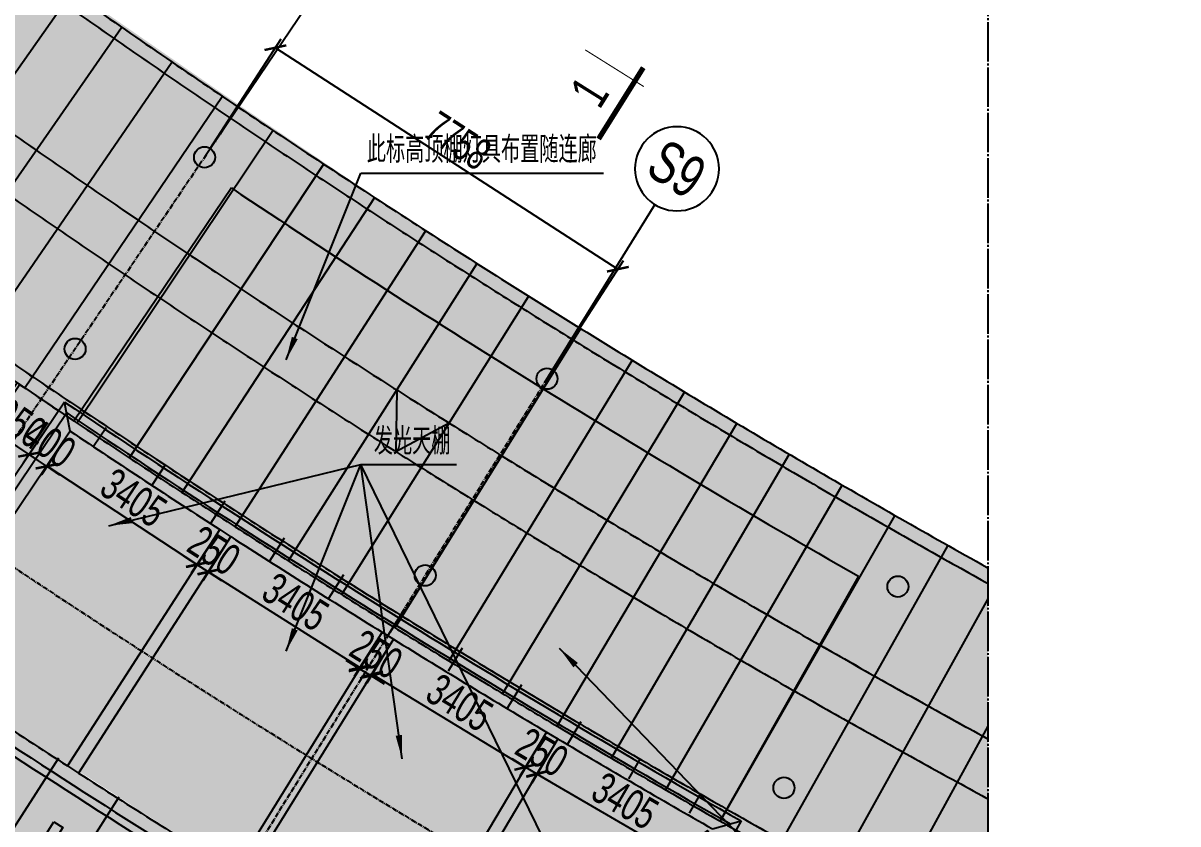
# Model space of a CAD drawing. Extents: x -8792 to 174344, y -43961 to 62816.
# Drawn here: x 19934 to 41900, y 32190 to 47425 of the extents above; entities that cross this region are included whole.
import ezdxf
from ezdxf.enums import TextEntityAlignment as Align
from ezdxf.xclip import XClip

# ---------------------------------------------------------------- set-up
doc = ezdxf.new("R2010")
doc.units = 0
doc.header["$LTSCALE"] = 50
doc.header["$XCLIPFRAME"] = 0
for name, pattern in [('CENTER2', [28.575, 19.05, -3.175, 3.175, -3.175]), ('DOT2', [0.125, 0, -0.125]), ('JIS_08_15', [17.25, 15, -0.75, 0.75, -0.75])]:
    doc.linetypes.add(name, pattern=pattern)
for name, color, linetype in [('#分隔线', 1, 'JIS_08_15'), ('#幕墙线-平面', 7, 'Continuous'), ('#文字', 2, 'Continuous'), ('#标注', 1, 'Continuous'), ('#轴线', 1, 'CENTER2'), ('A-FLOR-OTLN', 4, 'DOT2'), ('COLUMN', 9, 'Continuous'), ('DIM', 173, 'Continuous'), ('DIM_LEAD', 3, 'Continuous'), ('PUB_TEXT', 7, 'Continuous'), ('吊顶', 7, 'Continuous'), ('建-填充', 9, 'Continuous')]:
    doc.layers.add(name, color=color, linetype=linetype)
doc.styles.add('#文字', font='jrs.shx', dxfattribs={"width": 0.7, "bigfont": 'jhz.shx'})
doc.styles.add('_TCH_DIM', font='SIMPLEX', dxfattribs={"bigfont": 'GBCBIG'})
doc.styles.add('JHZX', font='jrs.shx', dxfattribs={"width": 0.6, "bigfont": 'jhz.shx'})
doc.dimstyles.new('JZBZ-200', dxfattribs={"dimscale": 200, "dimtxt": 3, "dimasz": 1.5, "dimexe": 1, "dimexo": 1, "dimgap": 0.5, "dimtad": 1, "dimdec": 0, "dimdsep": 46, "dimtxsty": '#文字', "dimblk1": 'ARCHTICK', "dimblk2": 'ARCHTICK', "dimsah": 1, "dimcen": 0, "dimclrd": 1, "dimclre": 1, "dimclrt": 2, "dimadec": 3, "dimazin": 2, "dimtfac": 1, "dimtdec": 0, "dimtix": 1, "dimtmove": 0, "dimatfit": 3, "dimfxl": 0, "dimlwd": -1, "dimlwe": -1, "dimarcsym": 0})

# ---------------------------------------------------------------- blocks, each defined once
blk = doc.blocks.new('_YZHK')
blk.add_circle((0, 0), 0.5)
blk = doc.blocks.new('A$Cbd8d7c8c')
at = {"layer": 'A-FLOR-OTLN', "color": 8}
blk.add_lwpolyline([(-22721, -15690), (-43719, -33393, 0.413756), (-43992, -36561, 0.189672), (122158, -126683, 0.414786), (124666, -124719), (133885, -48362, 0.379931), (116453, -23208, 0.236452)], format="xyb", dxfattribs=at)
blk.add_arc((153596, 129495), 212500, 233.99013, 242.47271, dxfattribs=at)
at = {"layer": 'DIM_LEAD'}
for p, q in [((45177, -37208), (46599, -33656)), ((45177, -37208), (46599, -33656)), ((45177, -37208), (46599, -33656)), ((45177, -37208), (46599, -33656)), ((45177, -37208), (46599, -33656)), ((45177, -37208), (46599, -33656)), ((45177, -37208), (46599, -33656)), ((45177, -37208), (46599, -33656)), ((46599, -33656), (51216, -33656)), ((41804, -40361), (46599, -39198)), ((41804, -40361), (46599, -39198)), ((41804, -40361), (46599, -39198)), ((41804, -40361), (46599, -39198)), ((45177, -42750), (46599, -39198)), ((50271, -46721), (46599, -39198)), ((50271, -46721), (46599, -39198)), ((47385, -44794), (46599, -39198)), ((46599, -39198), (48423, -39198)), ((50375, -42690), (56253, -48796))]:
    blk.add_line(p, q, dxfattribs=at)
for points in [[(45177, -37208, 0, 120, 0), (45344, -36790, 0, 0, 0)], [(45177, -37208, 0, 120, 0), (45344, -36790, 0, 0, 0)], [(45177, -37208, 0, 120, 0), (45344, -36790, 0, 0, 0)], [(45177, -37208, 0, 120, 0), (45344, -36790, 0, 0, 0)], [(45177, -37208, 0, 120, 0), (45344, -36790, 0, 0, 0)], [(45177, -37208, 0, 120, 0), (45344, -36790, 0, 0, 0)], [(45177, -37208, 0, 120, 0), (45344, -36790, 0, 0, 0)], [(45177, -37208, 0, 120, 0), (45344, -36790, 0, 0, 0)], [(41804, -40361, 0, 120, 0), (42241, -40255, 0, 0, 0)], [(41804, -40361, 0, 120, 0), (42241, -40255, 0, 0, 0)], [(41804, -40361, 0, 120, 0), (42241, -40255, 0, 0, 0)], [(41804, -40361, 0, 120, 0), (42241, -40255, 0, 0, 0)], [(45177, -42750, 0, 120, 0), (45344, -42332, 0, 0, 0)], [(50375, -42690, 0, 120, 0), (50687, -43014, 0, 0, 0)], [(47385, -44794, 0, 120, 0), (47322, -44349, 0, 0, 0)]]:
    blk.add_lwpolyline(points, format="xyseb", dxfattribs=at)
at = {"layer": '吊顶'}
for p, q in [((44138, -33936), (41144, -38370)), ((40965, -38009), (37523, -43106)), ((41006, -38217), (37732, -43065)), ((41073, -38563), (38079, -42997)), ((43919, -40434), (41020, -44931)), ((44129, -40569), (41230, -45066)), ((56066, -41322), (53431, -45979)), ((47008, -42388), (44191, -46937)), ((47220, -42520), (44403, -47068)), ((50131, -44286), (47397, -48885)), ((50346, -44414), (47612, -49013)), ((41020, -44931), (41230, -45066)), ((53833, -45978), (50804, -51330))]:
    blk.add_line(p, q, dxfattribs=at)
at = {"layer": '吊顶', "const_width": 3}
blk.add_lwpolyline([(36525, -42886, 0.056654), (31390, -41079), (30859, -40958, -0.112536), (21289, -36344, -0.028917), (3039, -19971, 0.413532), (-634, -19953), (-31398, -50353, 0.414781), (-31416, -54033, 0.170492), (123964, -129415, 0.412564), (126841, -127143), (136318, -48656, 1.269195), (87077, -54393)], format="xyb", dxfattribs=at)
at = {"layer": '吊顶', "color": 8}
blk.add_arc((153596, 129495), 202050, 218.43889, 236.1819, dxfattribs=at)
at = {"layer": '吊顶'}
for radius, start, end in [(196700, 236.18769, 240.27516), (201850, 236.08276, 240.38008), (202000, 236.12523, 240.33762), (202250, 236.19587, 237.16054), (202250, 237.23136, 238.19603), (202250, 238.26683, 239.2315), (207600, 236.19002, 237.16144), (208000, 236.07941, 240.38344), (207850, 236.12084, 240.34201), (202250, 239.30232, 240.26699), (207600, 237.23043, 238.19692)]:
    blk.add_arc((153596, 129495), radius, start, end, dxfattribs=at)
at = {"layer": 'COLUMN', "xscale": 400, "yscale": 400, "zscale": 400}
for p in [(43627, -33352), (41165, -36998), (50141, -37566), (47825, -41306), (56816, -41519), (54649, -45348)]:
    blk.add_blockref('_YZHK', p, dxfattribs=at)
at = {"layer": 'PUB_TEXT', "color": 4, "style": '_TCH_DIM'}
for s, height, p in [('此标高顶棚灯具布置随连廊', 506.38, (46714, -33459)), ('发光天棚', 506.4, (46847, -39007))]:
    blk.add_text(s, height=height, dxfattribs=at).set_placement(p)
blk = doc.blocks.new('*U7')
at = {"linetype": 'ByBlock'}
blk.add_line((0, -20), (0, 0), dxfattribs=at)
blk.add_circle((0, -24), 4, dxfattribs=at)
at = {"color": 2, "linetype": 'ByBlock', "style": 'JHZX', "width": 0.75}
blk.add_attdef('AXES', text='', height=4, dxfattribs=at).set_placement((0, -24), align=Align.MIDDLE_CENTER)
blk = doc.blocks.new('_ARCHTICK')
at = {"color": 0, "linetype": 'ByBlock', "const_width": 0.15}
blk.add_lwpolyline([(-0.5, -0.5), (0.5, 0.5)], dxfattribs=at)
blk = doc.blocks.new('*D32')
at = {"layer": '#标注', "color": 1, "transparency": 16777216}
for p, q in [((23494, 45041), (24842, 47125)), ((24733, 46957), (31247, 42743)), ((30007, 40827), (31356, 42911))]:
    blk.add_line(p, q, dxfattribs=at)
at = {"layer": 'Defpoints', "color": 0, "transparency": 16777216}
for p in [(23385, 44873), (31247, 42743), (29899, 40659)]:
    blk.add_point(p, dxfattribs=at)
at = {"layer": '#标注', "color": 1, "transparency": 16777216, "xscale": 300, "yscale": 300, "zscale": 300}
for p, rotation in [((24733, 46957), 147.1003350215469), ((31247, 42743), 327.1003350215469)]:
    blk.add_blockref('_ARCHTICK', p, dxfattribs=dict(at, rotation=rotation))
at = {"layer": '#标注', "color": 2, "transparency": 16777216, "insert": (28207, 45186), "char_height": 600, "attachment_point": 5, "rotation": 327.1003, "style": '#文字'}
blk.add_mtext('7758', dxfattribs=at)
blk = doc.blocks.new('*U34')
for points, const_width in [([(120.44, 3.31), (112.44, 3.31)], 0.5), ([(118.94, 4.31), (118.94, -2.27)], 0.1), ([(-8, 0), (0, 0)], 0.5), ([(-6.5, 1), (-6.5, -5.5)], 0.1)]:
    blk.add_lwpolyline(points, dxfattribs=dict(const_width=const_width))
at = {"style": 'JHZX', "width": 0.75}
for p in [(125.61, 0.31), (14.84, -3)]:
    blk.add_attdef('NO.', text='', height=3.5, dxfattribs=at).set_placement(p, align=Align.MIDDLE_CENTER)
blk = doc.blocks.new('*U55')
for points, const_width in [([(102.92, 1.1), (102.92, -5.48)], 0.1), ([(-8, 0), (0, 0)], 0.5), ([(-6.5, 1), (-6.5, -5.5)], 0.1), ([(104.42, 0.1), (96.42, 0.1)], 0.5)]:
    blk.add_lwpolyline(points, dxfattribs=dict(const_width=const_width))
at = {"style": 'JHZX', "width": 0.75}
for p in [(109.59, -2.9), (14.84, -3)]:
    blk.add_attdef('NO.', text='', height=3.5, dxfattribs=at).set_placement(p, align=Align.MIDDLE_CENTER)
blk = doc.blocks.new('A$C80b62fe7')
at = {"layer": '#幕墙线-平面'}
for points in [[(-78822, 63164, 0.005574), (-75982, 59854, 0.004935), (-73407, 56977, 0.059294), (-38419, 26758, 0.058599), (2176, 5784, 0.058599)], [(-80806, 61500, 0.005574), (-77929, 58146, 0.004935), (-75320, 55231, 0.059294), (-39869, 24612, 0.058599), (1264, 3360, 0.058599)], [(-81572, 60857, 0.005574), (-78681, 57487, 0.004935), (-76058, 54557, 0.059294), (-40428, 23783, 0.058599), (912, 2424, 0.058599)], [(-83557, 59193, 0.005574), (-80628, 55778, 0.004935), (-77971, 52810, 0.059294), (-41878, 21637, 0.058599), (0, 0, 0.058599)], [(-83756, 59026, 0.005574), (-80823, 55607, 0.004935), (-78163, 52635, 0.059294), (-42023, 21421, 0.058599), (-92, -243, 0.058599)]]:
    blk.add_lwpolyline(points, format="xyb", dxfattribs=at)
blk.add_arc((71052, 188867), 195350, 213.4267, 249.3814, dxfattribs=at)
blk = doc.blocks.new('A$C8c38d97e')
at = {"layer": '建-填充', "ltscale": 10}
h = blk.add_hatch(color=8, dxfattribs=at)
h.dxf.hatch_style = 1
edge = h.paths.add_edge_path()
edge.add_line((-113115, -163358), (-113395, -163773))
edge.add_arc((-1947, 1333), 199200, 235.98045, 236.32073)
edge.add_line((-112412, -164432), (-112135, -164016))
edge.add_arc((-1947, 1333), 198700, 235.98045, 236.32073, ccw=False)
edge = h.paths.add_edge_path()
edge.add_arc((-1947, 1333), 198200, 235.98045, 236.32073, ccw=False)
edge.add_line((-112835, -162944), (-113115, -163358))
edge.add_arc((-1947, 1333), 198700, 235.98045, 236.32073)
edge.add_line((-112135, -164016), (-111858, -163600))
at = {"layer": '#幕墙线-平面', "color": 4, "ltscale": 10}
for points in [[(-149873, -125692, 0.005574), (-147034, -129002, 0.004935), (-144458, -131880, 0.059294), (-109471, -162099, 0.058599), (-68876, -183073, 0.058599)], [(-151858, -127357, 0.005574), (-148981, -130711, 0.004935), (-146371, -133626, 0.059294), (-110920, -164245, 0.058599), (-69788, -185497, 0.058599)], [(-152624, -127999, 0.005574), (-149732, -131370, 0.004935), (-147110, -134300, 0.059294), (-111480, -165074, 0.058599), (-70140, -186433, 0.058599)], [(-154608, -129664, 0.005574), (-151679, -133078, 0.004935), (-149022, -136047, 0.059294), (-112929, -167220, 0.058599), (-71052, -188857, 0.058599)]]:
    blk.add_lwpolyline(points, format="xyb", dxfattribs=at)
for points in [[(-122787, -160458), (-118715, -155137)], [(-121831, -161185), (-117792, -155839)], [(-120872, -161905), (-116864, -156536)], [(-119908, -162620), (-115932, -157227)], [(-118940, -163329), (-114996, -157913)], [(-117968, -164033), (-114056, -158593)], [(-116992, -164731), (-113112, -159268)], [(-116011, -165423), (-112164, -159937)], [(-115027, -166109), (-111213, -160600)], [(-114038, -166789), (-110257, -161258)], [(-113046, -167463), (-109297, -161910)], [(-112049, -168132), (-108333, -162556)], [(-111048, -168794), (-107366, -163197)], [(-110044, -169451), (-106395, -163831)], [(-109035, -170101), (-105420, -164460)], [(-108023, -170746), (-104441, -165083)], [(-107007, -171384), (-103459, -165701)], [(-105987, -172017), (-102473, -166312)], [(-104964, -172643), (-101483, -166918)], [(-103937, -173263), (-100490, -167518)], [(-102906, -173878), (-99494, -168112)]]:
    blk.add_lwpolyline(points, dxfattribs=at)
at = {"layer": 'DIM', "color": 4, "ltscale": 10}
blk.add_lwpolyline([(-112831, -162938), (-112898, -164103), (-111858, -163600)], dxfattribs=at)
blk.add_blockref('A$C80b62fe7', (-71052, -188857), dxfattribs=at)
blk = doc.blocks.new('YREYTRTJHGJHGJ')
at = {"layer": '#标注', "ltscale": 300}
blk.add_blockref('A$C8c38d97e', (917729.6, 422226.7), dxfattribs=at)
blk = doc.blocks.new('XINFG')
at = {"layer": '建-填充', "ltscale": 10}
h = blk.add_hatch(dxfattribs=at)
h.set_pattern_fill('纤维材料', color=8, scale=50)
h.set_pattern_definition([(0, (4341.77, -22588.14), (93.75, 93.75), [93.75, -93.75]), (90, (4435.52, -22588.14), (-93.75, 93.75), [93.75, -93.75])])
h.paths.add_polyline_path([(16609, -16218), (19572, -17895), (16916, -22588), (13891, -20790)])
h.paths.add_polyline_path([(13499, -14298), (16394, -16091), (13657, -20688), (10682, -18846)])
h.paths.add_polyline_path([(7300, -16708), (10181, -12238), (7336, -10368), (4342, -14801)])
edge = h.paths.add_edge_path()
edge.add_line((10391, -12374), (13270, -14192))
edge.add_line((13270, -14192), (10453, -18741))
edge.add_line((10453, -18741), (7510, -16844))
edge.add_line((7510, -16844), (10395, -12376))
at = {"ltscale": 10}
for p, q in [((7336, -10368), (7228, -9813)), ((10181, -12238), (10391, -12374)), ((4342, -14801), (3786, -14910)), ((10666, -18873), (10453, -18741))]:
    blk.add_line(p, q, dxfattribs=at)
for points in [[(6329, -9447), (676, -17817)], [(6378, -9481), (726, -17851)], [(13270, -14192), (13483, -14324)], [(3786, -14910), (2998, -14378)], [(16394, -16091), (16609, -16218)], [(4718, -16307), (4885, -16417), (3389, -18666), (3231, -18561), (4718, -16307)], [(5869, -17058), (6037, -17166), (4571, -19435), (4411, -19331), (5869, -17059)], [(19551, -17932), (20096, -17782)], [(7025, -17802), (7194, -17909), (5743, -20187), (5582, -20084), (7025, -17802)], [(15797, -27184), (20772, -18394)], [(15850, -27214), (20824, -18424)], [(8186, -18537), (8355, -18643), (6919, -20930), (6758, -20829), (8186, -18537)], [(11711, -20676), (11883, -20776), (10516, -23106), (10352, -23009), (11710, -20676)], [(13874, -20817), (13660, -20689)], [(12884, -21386), (13056, -21487), (11689, -23816), (11525, -23720), (12884, -21386)], [(14061, -22089), (14234, -22190), (12867, -24519), (12703, -24422), (14061, -22089)], [(16916, -22588), (17067, -23134)], [(15246, -22780), (15419, -22881), (14051, -25210), (13887, -25114), (15246, -22780)], [(17067, -23134), (17893, -23602)]]:
    blk.add_lwpolyline(points, dxfattribs=at)
for centre in [(4413, -16945), (5572, -17701), (3693, -18027), (6733, -18446), (4866, -18792), (7898, -19183), (6034, -19542), (7206, -20284), (11442, -21330), (12615, -22041), (10783, -22451), (13793, -22743), (11956, -23161), (14977, -23434), (13134, -23864), (14319, -24555)]:
    blk.add_circle(centre, 75, dxfattribs=at)
at = {"layer": '吊顶', "ltscale": 10}
for p, q in [((8017, -10302), (7779, -10659)), ((9147, -11002), (8892, -11390)), ((10276, -11701), (10004, -12121)), ((11404, -12400), (11125, -12837)), ((12533, -13099), (12251, -13548)), ((13660, -13796), (13374, -14257)), ((14790, -14496), (14524, -14933)), ((3454, -14686), (1132, -18126)), ((4818, -15108), (2291, -18903)), ((15919, -15195), (15655, -15633)), ((5966, -15848), (3456, -19673)), ((17047, -15894), (16794, -16323)), ((7114, -16588), (4625, -20435)), ((18177, -16593), (17952, -16979)), ((8262, -17328), (5800, -21189)), ((19306, -17293), (19110, -17634)), ((9410, -18068), (6980, -21936)), ((10559, -18806), (8164, -22675)), ((11737, -19499), (9353, -23406)), ((12899, -20218), (10547, -24129)), ((14081, -20903), (11746, -24845)), ((15255, -21601), (12950, -25552)), ((16429, -22299), (14158, -26252)), ((17415, -23331), (15371, -26943))]:
    blk.add_line(p, q, dxfattribs=at)
blk = doc.blocks.new('*D265')
at = {"layer": '#标注', "color": 1, "ltscale": 10, "transparency": 16777216}
for p, q in [((23780, 37486), (23355, 36814)), ((23462, 36983), (26340, 35164)), ((26658, 35667), (26234, 34995))]:
    blk.add_line(p, q, dxfattribs=at)
at = {"layer": 'Defpoints', "color": 0, "ltscale": 10, "transparency": 16777216}
for p in [(23886, 37655), (26765, 35836), (26340, 35164)]:
    blk.add_point(p, dxfattribs=at)
at = {"layer": '#标注', "color": 1, "ltscale": 10, "transparency": 16777216, "xscale": 300, "yscale": 300, "zscale": 300}
for p, rotation in [((23462, 36983), 147.7136939169304), ((26340, 35164), 327.7136939169304)]:
    blk.add_blockref('_ARCHTICK', p, dxfattribs=dict(at, rotation=rotation))
at = {"layer": '#标注', "color": 2, "ltscale": 10, "transparency": 16777216, "insert": (25115, 36412), "char_height": 600, "attachment_point": 5, "rotation": 327.7137, "style": '#文字'}
blk.add_mtext('3405', dxfattribs=at)
blk = doc.blocks.new('*D266')
at = {"layer": '#标注', "color": 1, "ltscale": 10, "transparency": 16777216}
for p, q in [((26874, 35534), (26469, 34866)), ((26573, 35037), (29484, 33271)), ((29785, 33767), (29380, 33100))]:
    blk.add_line(p, q, dxfattribs=at)
at = {"layer": 'Defpoints', "color": 0, "ltscale": 10, "transparency": 16777216}
for p in [(26978, 35705), (29889, 33938), (29484, 33271)]:
    blk.add_point(p, dxfattribs=at)
at = {"layer": '#标注', "color": 1, "ltscale": 10, "transparency": 16777216, "xscale": 300, "yscale": 300, "zscale": 300}
for p, rotation in [((26573, 35037), 148.7485179517672), ((29484, 33271), 328.7485179517672)]:
    blk.add_blockref('_ARCHTICK', p, dxfattribs=dict(at, rotation=rotation))
at = {"layer": '#标注', "color": 2, "ltscale": 10, "transparency": 16777216, "insert": (28236, 34496), "char_height": 600, "attachment_point": 5, "rotation": 328.7485, "style": '#文字'}
blk.add_mtext('3405', dxfattribs=at)
blk = doc.blocks.new('*D267')
at = {"layer": '#标注', "color": 1, "ltscale": 10, "transparency": 16777216}
for p, q in [((26660, 35666), (26230, 34973)), ((26872, 35535), (26443, 34841)), ((26335, 35143), (26080, 35300)), ((26335, 35143), (26548, 35011)), ((26548, 35011), (26803, 34853))]:
    blk.add_line(p, q, dxfattribs=at)
at = {"layer": 'Defpoints', "color": 0, "ltscale": 10, "transparency": 16777216}
for p in [(26765, 35836), (26978, 35705), (26548, 35011)]:
    blk.add_point(p, dxfattribs=at)
at = {"layer": '#标注', "color": 1, "ltscale": 10, "transparency": 16777216, "xscale": 300, "yscale": 300, "zscale": 300}
for p, rotation in [((26335, 35143), 328.2314309024802), ((26548, 35011), 148.2314309024802)]:
    blk.add_blockref('_ARCHTICK', p, dxfattribs=dict(at, rotation=rotation))
at = {"layer": '#标注', "color": 2, "ltscale": 10, "transparency": 16777216, "insert": (26652, 35417), "char_height": 600, "attachment_point": 5, "rotation": 328.2314, "style": '#文字'}
blk.add_mtext('250', dxfattribs=at)
blk = doc.blocks.new('*D268')
at = {"layer": '#标注', "color": 1, "ltscale": 10, "transparency": 16777216}
for p, q in [((29786, 33766), (29391, 33101)), ((30001, 33638), (29606, 32973)), ((29493, 33273), (29235, 33426)), ((29493, 33273), (29708, 33145)), ((29708, 33145), (29966, 32992))]:
    blk.add_line(p, q, dxfattribs=at)
at = {"layer": 'Defpoints', "color": 0, "ltscale": 10, "transparency": 16777216}
for p in [(29889, 33938), (30104, 33810), (29708, 33145)]:
    blk.add_point(p, dxfattribs=at)
at = {"layer": '#标注', "color": 1, "ltscale": 10, "transparency": 16777216, "xscale": 300, "yscale": 300, "zscale": 300}
for p, rotation in [((29493, 33273), 329.2669123715183), ((29708, 33145), 149.2669123715183)]:
    blk.add_blockref('_ARCHTICK', p, dxfattribs=dict(at, rotation=rotation))
at = {"layer": '#标注', "color": 2, "ltscale": 10, "transparency": 16777216, "insert": (29805, 33553), "char_height": 600, "attachment_point": 5, "rotation": 329.2669, "style": '#文字'}
blk.add_mtext('250', dxfattribs=at)
blk = doc.blocks.new('*D269')
at = {"layer": '#标注', "color": 1, "ltscale": 10, "transparency": 16777216}
for p, q in [((30003, 33638), (29612, 32966)), ((29713, 33139), (32655, 31426)), ((32945, 31924), (32555, 31253))]:
    blk.add_line(p, q, dxfattribs=at)
at = {"layer": 'Defpoints', "color": 0, "ltscale": 10, "transparency": 16777216}
for p in [(30104, 33810), (33046, 32097), (32655, 31426)]:
    blk.add_point(p, dxfattribs=at)
at = {"layer": '#标注', "color": 1, "ltscale": 10, "transparency": 16777216, "xscale": 300, "yscale": 300, "zscale": 300}
for p, rotation in [((29713, 33139), 149.785306789269), ((32655, 31426), 329.785306789269)]:
    blk.add_blockref('_ARCHTICK', p, dxfattribs=dict(at, rotation=rotation))
at = {"layer": '#标注', "color": 2, "ltscale": 10, "transparency": 16777216, "insert": (31385, 32628), "char_height": 600, "attachment_point": 5, "rotation": 329.7853, "style": '#文字'}
blk.add_mtext('3405', dxfattribs=at)
blk = doc.blocks.new('*D270')
at = {"layer": '#标注', "color": 1, "ltscale": 10, "transparency": 16777216}
for p, q in [((23568, 37623), (23137, 36954)), ((23778, 37487), (23347, 36819)), ((23246, 37122), (22993, 37285)), ((23456, 36987), (23246, 37122)), ((23456, 36987), (23708, 36824))]:
    blk.add_line(p, q, dxfattribs=at)
at = {"layer": 'Defpoints', "color": 0, "ltscale": 10, "transparency": 16777216}
for p in [(23676, 37791), (23886, 37655), (23246, 37122)]:
    blk.add_point(p, dxfattribs=at)
at = {"layer": '#标注', "color": 1, "ltscale": 10, "transparency": 16777216, "xscale": 300, "yscale": 300, "zscale": 300}
for p, rotation in [((23246, 37122), 327.1959494420945), ((23456, 36987), 147.1959494420945)]:
    blk.add_blockref('_ARCHTICK', p, dxfattribs=dict(at, rotation=rotation))
at = {"layer": '#标注', "color": 2, "ltscale": 10, "transparency": 16777216, "insert": (23567, 37391), "char_height": 600, "attachment_point": 5, "rotation": 327.1959, "style": '#文字'}
blk.add_mtext('250', dxfattribs=at)
blk = doc.blocks.new('*D271')
at = {"layer": '#标注', "color": 1, "ltscale": 10, "transparency": 16777216}
for p, q in [((20721, 39494), (20284, 38829)), ((23239, 37125), (20393, 38996)), ((23566, 37623), (23129, 36958))]:
    blk.add_line(p, q, dxfattribs=at)
at = {"layer": 'Defpoints', "color": 0, "ltscale": 10, "transparency": 16777216}
for p in [(20831, 39661), (20393, 38996), (23676, 37791)]:
    blk.add_point(p, dxfattribs=at)
at = {"layer": '#标注', "color": 1, "ltscale": 10, "transparency": 16777216, "xscale": 300, "yscale": 300, "zscale": 300}
for p, rotation in [((20393, 38996), 146.6775529014322), ((23239, 37125), 326.6775529014323)]:
    blk.add_blockref('_ARCHTICK', p, dxfattribs=dict(at, rotation=rotation))
at = {"layer": '#标注', "color": 2, "ltscale": 10, "transparency": 16777216, "insert": (22036, 38395), "char_height": 600, "attachment_point": 5, "rotation": 326.6776, "style": '#文字'}
blk.add_mtext('3405', dxfattribs=at)
blk = doc.blocks.new('*D272')
at = {"layer": '#标注', "color": 1, "ltscale": 10, "transparency": 16777216}
for p, q in [((20387, 39719), (19936, 39051)), ((20048, 39217), (19800, 39385)), ((20719, 39495), (20268, 38827)), ((20380, 38993), (20048, 39217)), ((20380, 38993), (20628, 38825))]:
    blk.add_line(p, q, dxfattribs=at)
at = {"layer": 'Defpoints', "color": 0, "ltscale": 10, "transparency": 16777216}
for p in [(20499, 39885), (20831, 39661), (20048, 39217)]:
    blk.add_point(p, dxfattribs=at)
at = {"layer": '#标注', "color": 1, "ltscale": 10, "transparency": 16777216, "xscale": 300, "yscale": 300, "zscale": 300}
for p, rotation in [((20048, 39217), 325.9692216820947), ((20380, 38993), 145.9692216820946)]:
    blk.add_blockref('_ARCHTICK', p, dxfattribs=dict(at, rotation=rotation))
at = {"layer": '#标注', "color": 2, "ltscale": 10, "transparency": 16777216, "insert": (20438, 39436), "char_height": 600, "attachment_point": 5, "rotation": 325.9692, "style": '#文字'}
blk.add_mtext('400', dxfattribs=at)
blk = doc.blocks.new('*D273')
at = {"layer": '#标注', "color": 1, "ltscale": 10, "transparency": 16777216}
for p, q in [((19600, 40251), (19149, 39583)), ((19261, 39749), (19012, 39916)), ((20048, 39217), (19261, 39749)), ((20387, 39719), (19936, 39051)), ((20048, 39217), (20297, 39049))]:
    blk.add_line(p, q, dxfattribs=at)
at = {"layer": 'Defpoints', "color": 0, "ltscale": 10, "transparency": 16777216}
for p in [(19712, 40417), (20499, 39885), (19261, 39749)]:
    blk.add_point(p, dxfattribs=at)
at = {"layer": '#标注', "color": 1, "ltscale": 10, "transparency": 16777216, "xscale": 300, "yscale": 300, "zscale": 300}
for p, rotation in [((19261, 39749), 325.969224010386), ((20048, 39217), 145.969224010386)]:
    blk.add_blockref('_ARCHTICK', p, dxfattribs=dict(at, rotation=rotation))
at = {"layer": '#标注', "color": 2, "ltscale": 10, "transparency": 16777216, "insert": (19878, 39814), "char_height": 600, "attachment_point": 5, "rotation": 325.9692, "style": '#文字'}
blk.add_mtext('950', dxfattribs=at)
blk = doc.blocks.new('*D274')
at = {"layer": '#标注', "color": 1, "ltscale": 10, "transparency": 16777216}
for p, q in [((32858, 31765), (32570, 31255)), ((32668, 31429), (32407, 31577)), ((32668, 31429), (33016, 31232)), ((33206, 31568), (32918, 31058)), ((33016, 31232), (33278, 31084))]:
    blk.add_line(p, q, dxfattribs=at)
at = {"layer": 'Defpoints', "color": 0, "ltscale": 10, "transparency": 16777216}
for p in [(32957, 31939), (33305, 31742), (33016, 31232)]:
    blk.add_point(p, dxfattribs=at)
at = {"layer": '#标注', "color": 1, "ltscale": 10, "transparency": 16777216, "xscale": 300, "yscale": 300, "zscale": 300}
for p, rotation in [((32668, 31429), 330.4936230775415), ((33016, 31232), 150.4936230775415)]:
    blk.add_blockref('_ARCHTICK', p, dxfattribs=dict(at, rotation=rotation))
at = {"layer": '#标注', "color": 2, "ltscale": 10, "transparency": 16777216, "insert": (33039, 31679), "char_height": 600, "attachment_point": 5, "rotation": 330.4936, "style": '#文字'}
blk.add_mtext('400', dxfattribs=at)

msp = doc.modelspace()

# ---------------------------------------------------------------- hatches: boundary and pattern name
at = {"layer": '建-填充', "ltscale": 10}
h = msp.add_hatch(dxfattribs=at)
h.set_pattern_fill('ANTAPA', color=8, scale=100)
h.set_pattern_definition([(0, (13495.03, 29727.68), (158.75, 158.75), [79.375, -238.125]), (90, (13534.72, 29688), (-158.75, 158.75), [79.375, -238.125])])
h.paths.add_polyline_path([(17548.062, 50028.719), (22651.635, 46523.833), (28431.493, 42630.051), (32864.484, 39894.836), (36076.971, 38012.572), (38285.033, 36765.839), (38285.033, 29727.683), (36134.842, 30892.946), (33914.012, 32006.044), (30026.843, 34391.225), (27318.83, 36034.516), (24731.282, 37659.819), (20807.648, 40230.673), (15199.102, 44138.92), (13495.034, 45383.387), (13495.034, 50028.719)])
h = msp.add_hatch(dxfattribs=at)
h.set_pattern_fill('DOTS', color=8, scale=100)
h.set_pattern_definition([(0, (17609.14, 36765.84), (79.375, 158.75), [0, -158.75])])
h.paths.add_polyline_path([(17609.144, 50028.719), (20709.202, 47799.504), (24539.645, 45168.914), (28431.493, 42630.051), (31389.356, 40786.965), (35383.359, 38412.043), (38285.033, 36765.839), (38285.033, 37063.4), (34508.036, 39215.84), (31521.673, 41003.593), (27590.303, 43469.486), (24051.159, 45859.511), (18022.026, 50028.719)])
h = msp.add_hatch(dxfattribs=at)
h.set_pattern_fill('DOTS', color=8, scale=100)
h.set_pattern_definition([(0, (13495.03, 22817.44), (79.375, 158.75), [0, -158.75])])
h.paths.add_polyline_path([(23886.345, 37655.145), (20990.688, 33156.562), (23948.334, 31287.837), (26765.053, 35836.31)], flags=16)
h.paths.add_polyline_path([(26977.599, 35704.687), (29888.667, 33938.105), (27151.785, 29341.197), (24160.88, 31156.215)], flags=16)
h.paths.add_polyline_path([(17836.8, 35227.438), (20795.09, 33320.654), (23676.213, 37790.587), (20830.887, 39661.215)], flags=16)
h.paths.add_polyline_path([(13495.034, 45383.387), (13495.034, 45060.313), (19823.543, 40581.767), (14171.194, 32211.518), (18124.718, 29600.413), (22864.279, 26611.605), (27670.316, 23765.72), (29345.967, 22817.436), (34319.086, 31605.11), (36337.627, 30478.205), (38285.033, 29432.974), (38285.033, 29727.683), (36465.386, 30711.615), (34369.791, 31874.908), (33327.212, 32465.869), (28244.703, 35466.119), (24864.867, 37574.567), (20107.952, 40702.972), (15928.337, 43614.655)])
edge = h.paths.add_edge_path(flags=16)
edge.add_line((30103.557, 33810.345), (33046.113, 32096.726))
edge.add_line((33046.113, 32096.726), (30411.109, 27440.58))
edge.add_line((30411.109, 27440.58), (27385.846, 29239.214))
edge.add_line((27385.846, 29239.214), (30107.522, 33808.036))

# ---------------------------------------------------------------- linework, layer by layer
at = {"layer": '#分隔线'}
msp.add_lwpolyline([(13495.034, 50028.719), (38285.033, 50028.719), (38285.033, 19970.687), (13495.034, 19970.687)], close=True, dxfattribs=at)
at = {"layer": '#轴线', "ltscale": 0.1}
for p, q in [((23895.284, 45628.605), (13495.034, 30227.453)), ((30499.103, 41628.673), (17087.021, 19970.687))]:
    msp.add_line(p, q, dxfattribs=at)
msp.add_arc((133353.828, 207719.687), 205000, 234.21982215, 242.37063152, dxfattribs=at)

# ---------------------------------------------------------------- block references
at = {"layer": '#标注'}
ref = msp.add_blockref('YREYTRTJHGJHGJ', (-766994.43, -250411.907), dxfattribs=dict(at, rotation=2.26207874639474))
XClip(ref).set_block_clipping_path([(790553.3850553273, 239365.612041783), (815332.0306575815, 238386.824614519), (816518.4351891705, 268421.4333664164), (791739.7895869162, 269400.2207936805)])
at = {"layer": '#标注', "linetype": 'ByBlock'}
ref = msp.add_blockref('*U7', (23390.824, 44881.689), dxfattribs=dict(at, xscale=-199.9999999999999, yscale=200, zscale=0.5, rotation=145.9683831789954))
ref.add_attrib('AXES', 'S8', dxfattribs={"layer": '0', "color": 2, "linetype": 'ByBlock', "height": 800, "rotation": 325.9683832, "style": 'JHZX', "width": 0.75}).set_placement((26077.146, 48859.587), align=Align.MIDDLE_CENTER)
at = {"layer": '#标注'}
ref = msp.add_blockref('*U34', (18375.883, 26519.09, 0), dxfattribs=dict(at, xscale=-200, yscale=200, zscale=200, rotation=237.9182374010555))
ref.add_attrib('NO.', '1', dxfattribs={"layer": '0', "height": 700, "rotation": 57.9182374, "style": 'JHZX', "width": 0.75}).set_placement((30704.904, 46115.746, 0), align=Align.MIDDLE_CENTER)
ref.add_attrib('NO.', '1', dxfattribs={"layer": '#文字', "height": 800, "rotation": 57.9182374, "style": '#文字', "width": 0.7}).set_placement((17526.237, 26343.556, 0), align=Align.MIDDLE_CENTER)
ref = msp.add_blockref('YREYTRTJHGJHGJ', (-724429.98, -234561.783), dxfattribs=dict(at, rotation=2.26207874639474))
XClip(ref).set_block_clipping_path([(833483.2964343688, 248054.4846429515), (842551.4429226406, 247696.2815388036), (843367.2232565779, 243462.2307252493), (843527.843377959, 242779.6569264114), (843924.7368298272, 241365.7736953347), (844670.5054151326, 239294.8419141726), (844233.8452026015, 238201.3897226577), (842645.6329333016, 234372.5923410893), (833001.624850845, 235860.6526296224)])
at = {"layer": '#标注', "linetype": 'ByBlock'}
ref = msp.add_blockref('*U7', (29844.646, 40571.96), dxfattribs=dict(at, xscale=-199.9999999999996, yscale=199.9999999999996, zscale=0.5, rotation=148.2304651090201))
ref.add_attrib('AXES', 'S9', dxfattribs={"layer": '0', "color": 2, "linetype": 'ByBlock', "height": 800, "rotation": 328.2304651, "style": 'JHZX', "width": 0.75}).set_placement((32371.864, 44652.789), align=Align.MIDDLE_CENTER)
at = {"layer": '#标注'}
ref = msp.add_blockref('*U55', (17018.79, 37448.75), dxfattribs=dict(at, xscale=-200, yscale=200, zscale=200, rotation=147.950440036469))
ref.add_attrib('NO.', 'A', dxfattribs={"layer": '0', "height": 700, "rotation": 327.95044, "style": 'JHZX', "width": 0.75}).set_placement((34245.522, 27374.329), align=Align.MIDDLE_CENTER)
ref.add_attrib('NO.', 'A', dxfattribs={"layer": '#文字', "height": 800, "rotation": 327.95044, "style": '#文字', "width": 0.7}).set_placement((16842.778, 38298.298), align=Align.MIDDLE_CENTER)
at = {"ltscale": 10}
ref = msp.add_blockref('A$Cbd8d7c8c', (-20242.468, 78224.561), dxfattribs=at)
XClip(ref).set_block_clipping_path([(33737.5024453482, -58253.8739175466), (58527.5008306247, -28195.842069268)])
ref = msp.add_blockref('A$Cbd8d7c8c', (22321.982, 94074.685), dxfattribs=at)
XClip(ref).set_block_clipping_path([(76291.0063025201, -72283.9918497168), (103268.9259821397, -47877.3086105986)])
msp.add_blockref('XINFG', (13495.034, 50028.719))

# ---------------------------------------------------------------- dimensions: what is measured, and where the dimension line sits
at = {"layer": '#标注'}
dim = msp.add_aligned_dim(p1=(23384.944, 44872.843), p2=(29898.635, 40659.001), distance=2482.237, dimstyle='JZBZ-200', dxfattribs=at)
dim.commit()
dim.dimension.update_dxf_attribs({"geometry": '*D32', "text_midpoint": (28207.332, 45185.914)})
at = {"layer": '#标注', "ltscale": 10}
for p1, p2, distance, picture, middle in [((20499.391, 39885.069), (19712.091, 40416.725), 806.24, '*D273', (19878.394, 39814.231)), ((20830.886, 39661.213), (20499.391, 39885.069), 806.24, '*D272', (20437.791, 39436.475)), ((23676.213, 37790.587), (20830.886, 39661.214), 796.211, '*D271', (22035.891, 38394.829)), ((23886.366, 37655.177), (23676.234, 37790.619), 794.925, '*D270', (23567.342, 37390.952)), ((23886.366, 37655.177), (26765.054, 35836.309), -794.958, '*D265', (25114.743, 36411.85)), ((26765.054, 35836.309), (26977.599, 35704.687), -816.017, '*D267', (26652.298, 35416.808)), ((26977.599, 35704.687), (29888.667, 33938.105), -780.823, '*D266', (28235.564, 34495.831)), ((29888.667, 33938.105), (30103.557, 33810.345), -773.853, '*D268', (29805.058, 33552.876)), ((30103.557, 33810.345), (33046.113, 32096.726), -776.536, '*D269', (31385.346, 32628.153)), ((32956.781, 31938.873), (33304.901, 31741.865), -585.734, '*D274', (33039.363, 31678.724))]:
    dim = msp.add_aligned_dim(p1=p1, p2=p2, distance=distance, dimstyle='JZBZ-200', dxfattribs=at)
    dim.commit()
    dim.dimension.update_dxf_attribs({"geometry": picture, "text_midpoint": middle})

# ---------------------------------------------------------------- leaders
msp.add_leader([(19486.899, 45492.787), (19486.899, 52173.268), (22331.019, 52173.268)], dimstyle='JZBZ-200', dxfattribs=at)

doc.saveas('drawing.dxf')
